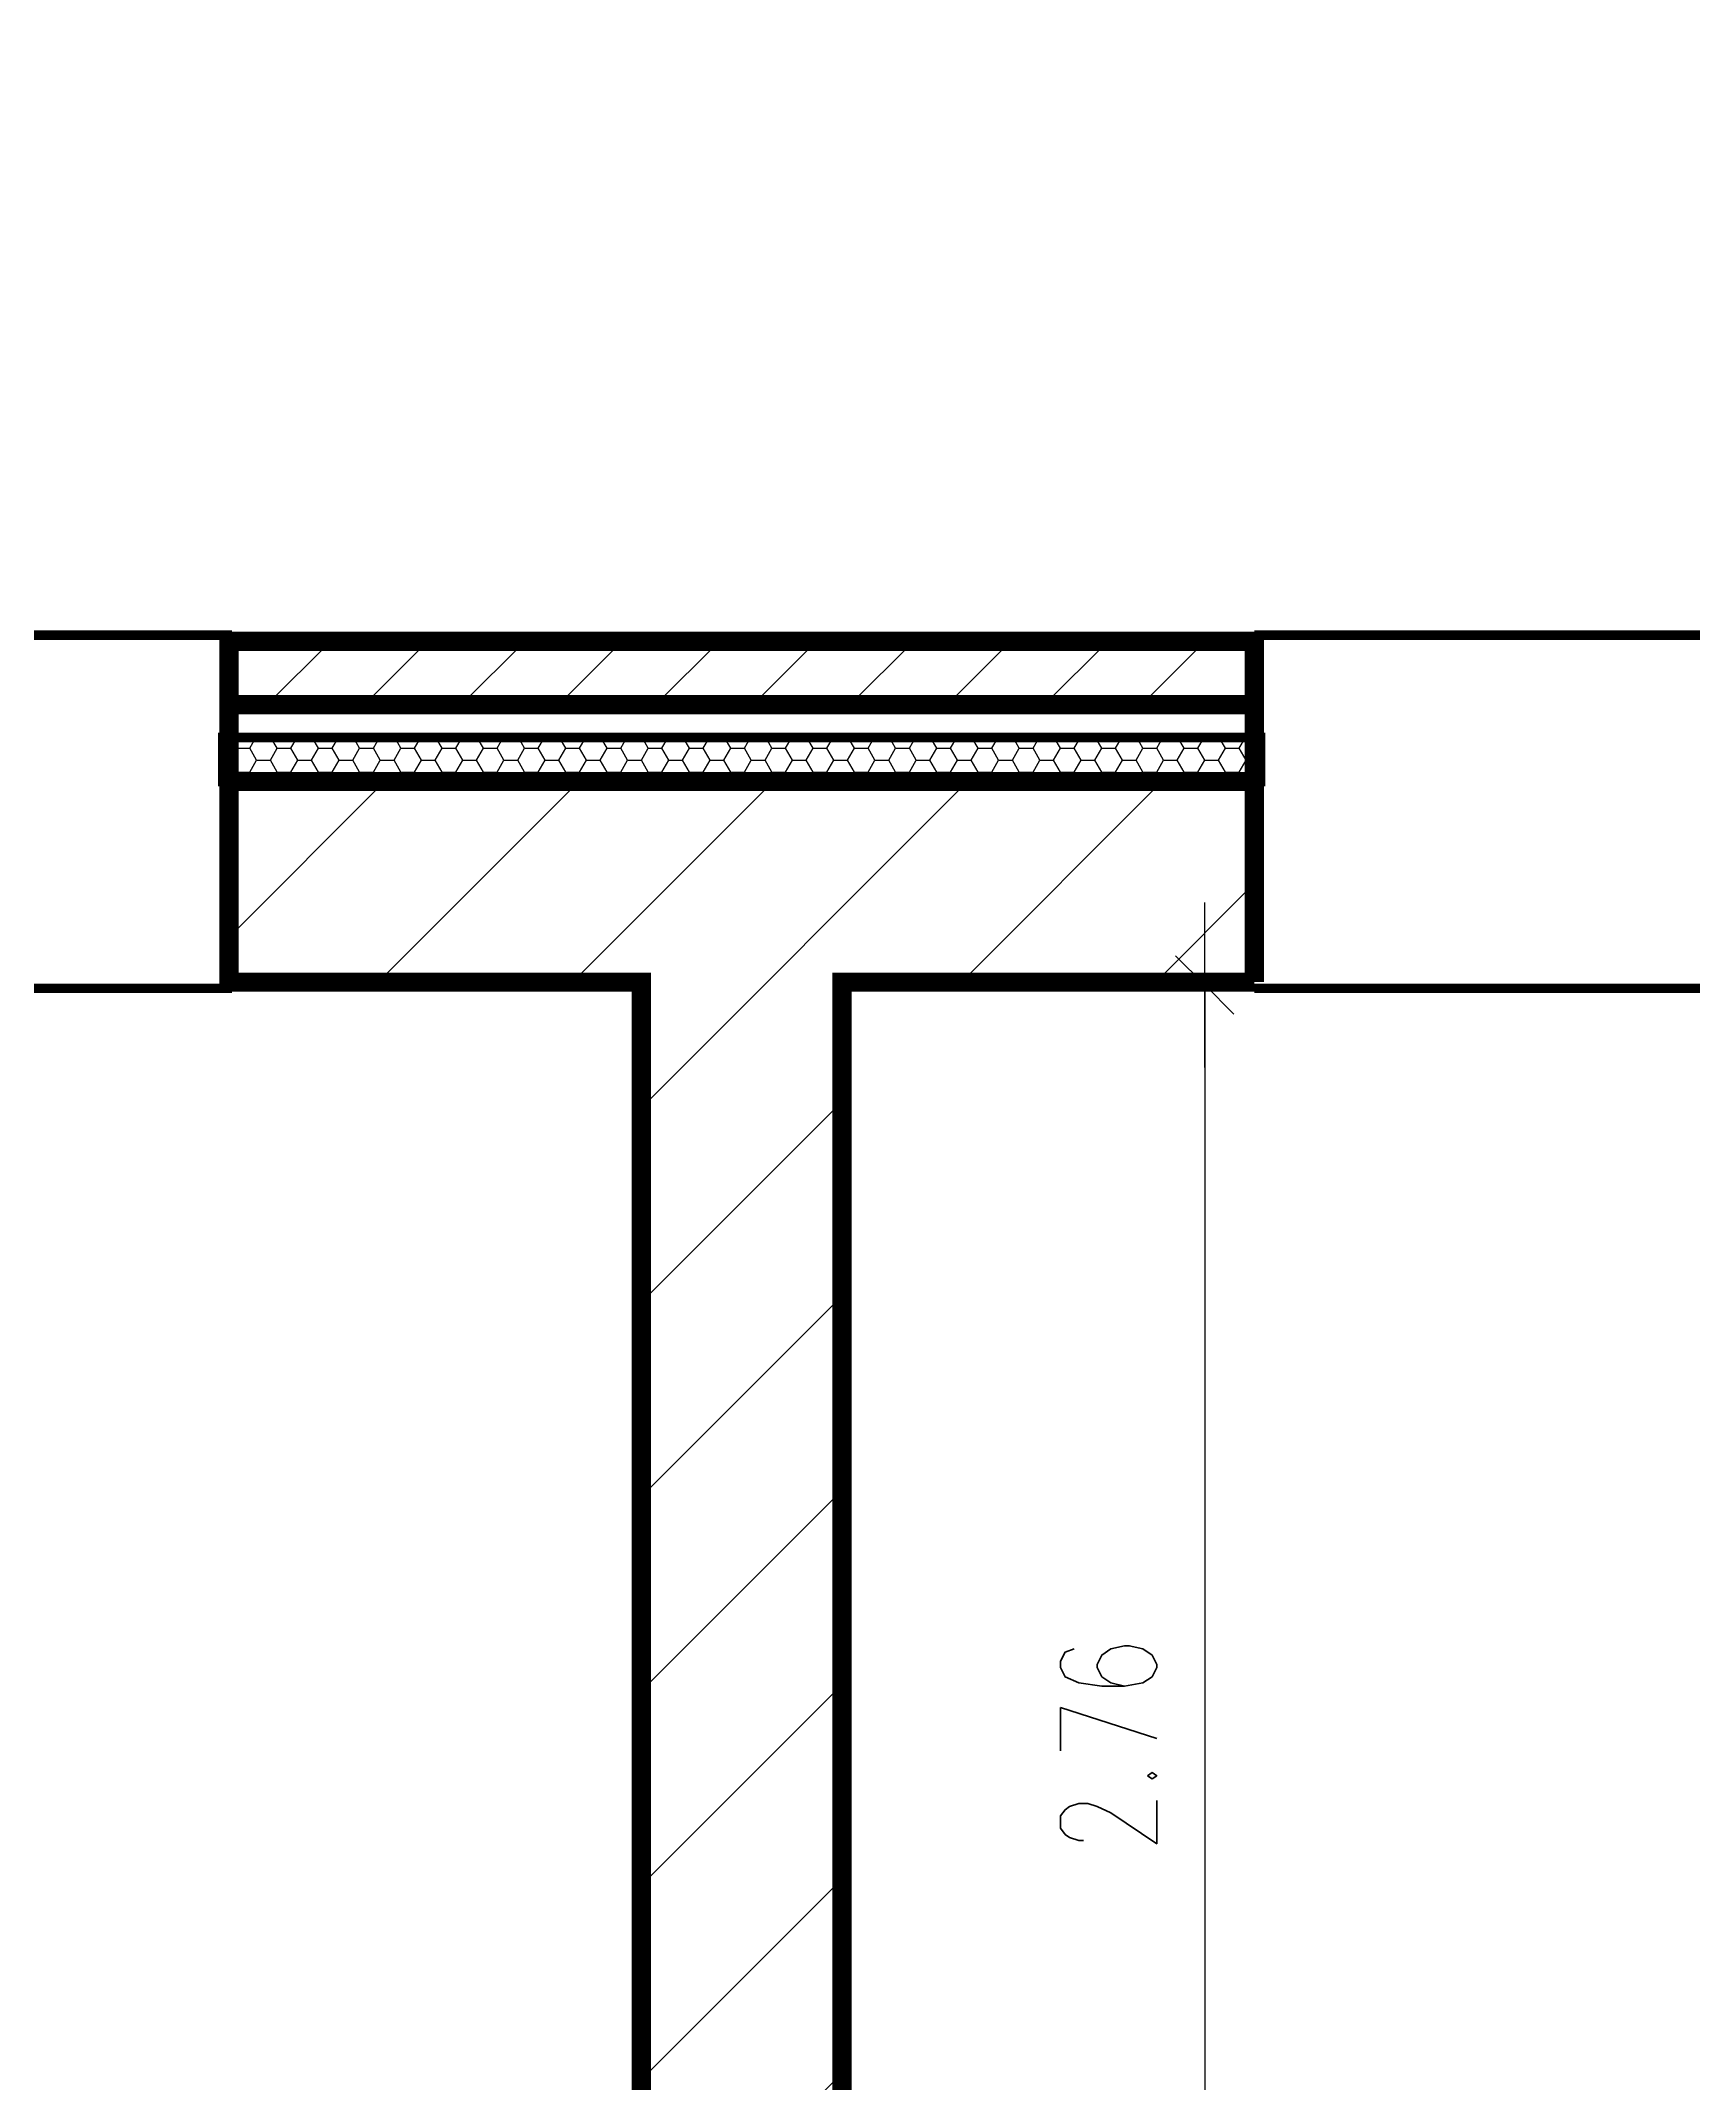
# Model space of a CAD drawing. Extents: x 0 to 42050, y 0 to 29700.
# Drawn here: x 16532 to 19538, y 19747 to 23463 of the extents above; entities that cross this region are included whole.
import ezdxf
from ezdxf.enums import TextEntityAlignment as Align

# ---------------------------------------------------------------- set-up
doc = ezdxf.new("R2010")
doc.units = 0
doc.header["$LTSCALE"] = 1000
doc.layers.get('0').update_dxf_attribs({"linetype": 'CONTINUOUS'})
doc.layers.get('DEFPOINTS').update_dxf_attribs({"linetype": 'CONTINUOUS'})
for name, color, linetype in [('BEMASSUNG', 3, 'CONTINUOUS'), ('DAEMMUNG', 6, 'CONTINUOUS'), ('FENSTER', 8, 'CONTINUOUS'), ('MAUERWERK', 7, 'CONTINUOUS'), ('SCHRAFFUR-DAEMMUNG', 6, 'CONTINUOUS'), ('SCHRAFFUR-VORMAUER', 7, 'CONTINUOUS'), ('VORSATZSCHALLE', 7, 'CONTINUOUS')]:
    doc.layers.add(name, color=color, linetype=linetype)
doc.styles.get("Standard").update_dxf_attribs({"font": 'TXT.SHX', "width": 0.75, "height": 175})
doc.styles.add('STANDART', font='TXT.SHX', dxfattribs={"width": 0.75, "height": 175})
doc.dimstyles.get("Standard").update_dxf_attribs({"dimtxt": 2.5, "dimasz": 2.5, "dimexe": 1.25, "dimexo": 0.625, "dimtad": 1, "dimcen": 2.5, "dimazin": 3, "dimtfac": 1, "dimtmove": 0, "dimatfit": 3})

# ---------------------------------------------------------------- blocks, each defined once
blk = doc.blocks.new('*X17')
at = {"color": 0}
for p, q in [((16875, 22362.436867), (16882.563133, 22370)), ((16944.339828, 22255), (17059.339828, 22370)), ((17121.116524, 22255), (17236.116524, 22370)), ((17297.893219, 22255), (17412.893219, 22370)), ((17474.669914, 22255), (17589.669914, 22370)), ((17651.446609, 22255), (17766.446609, 22370)), ((17828.223305, 22255), (17943.223305, 22370)), ((18005, 22255), (18120, 22370)), ((18181.776695, 22255), (18296.776695, 22370)), ((18358.553391, 22255), (18473.553391, 22370)), ((18535.330086, 22255), (18650.330086, 22370)), ((18712.106781, 22255), (18740, 22282.893219))]:
    blk.add_line(p, q, dxfattribs=at)
blk = doc.blocks.new('*X42')
at = {"color": 0}
for p, q in [((16887.499937, 22175.429115), (16876.200681, 22195)), ((16912.499985, 22175.42916), (16923.799215, 22195)), ((16962.499936, 22175.429115), (16951.20068, 22195)), ((16987.499985, 22175.42916), (16998.799215, 22195)), ((17037.499936, 22175.429115), (17026.20068, 22195)), ((17062.499985, 22175.42916), (17073.799215, 22195)), ((17112.499936, 22175.429114), (17101.20068, 22195)), ((17137.499985, 22175.42916), (17148.799214, 22195)), ((17187.499936, 22175.429114), (17176.200679, 22195)), ((17212.499984, 22175.42916), (17223.799214, 22195)), ((17262.499935, 22175.429114), (17251.200679, 22195)), ((17287.499984, 22175.429161), (17298.799214, 22195)), ((17337.499935, 22175.429114), (17326.200679, 22195)), ((17362.499984, 22175.429161), (17373.799213, 22195)), ((17412.499935, 22175.429114), (17401.200678, 22195)), ((17437.499984, 22175.429161), (17448.799213, 22195)), ((17487.499935, 22175.429114), (17476.200678, 22195)), ((17512.499983, 22175.429161), (17523.799213, 22195)), ((17562.499934, 22175.429114), (17551.200678, 22195)), ((17587.499983, 22175.429161), (17598.799212, 22195)), ((17637.499934, 22175.429113), (17626.200678, 22195)), ((17662.499983, 22175.429161), (17673.799212, 22195)), ((17712.499934, 22175.429113), (17701.200677, 22195)), ((17737.499983, 22175.429161), (17748.799212, 22195)), ((17787.499934, 22175.429113), (17776.200677, 22195)), ((17812.499982, 22175.429162), (17823.799211, 22195)), ((17862.499933, 22175.429113), (17851.200677, 22195)), ((17887.499982, 22175.429162), (17898.799211, 22195)), ((17937.499933, 22175.429113), (17926.200676, 22195)), ((17962.499982, 22175.429162), (17973.799211, 22195)), ((18012.499933, 22175.429113), (18001.200676, 22195)), ((18037.499982, 22175.429162), (18048.79921, 22195)), ((18087.499933, 22175.429113), (18076.200676, 22195)), ((18112.499981, 22175.429162), (18123.79921, 22195)), ((18162.499932, 22175.429112), (18151.200675, 22195)), ((18187.499981, 22175.429162), (18198.79921, 22195)), ((18237.499932, 22175.429112), (18226.200675, 22195)), ((18262.499981, 22175.429162), (18273.799209, 22195)), ((18312.499932, 22175.429112), (18301.200675, 22195)), ((18337.499981, 22175.429163), (18348.799209, 22195)), ((18387.499932, 22175.429112), (18376.200674, 22195)), ((18412.49998, 22175.429163), (18423.799209, 22195)), ((18462.499931, 22175.429112), (18451.200674, 22195)), ((18487.49998, 22175.429163), (18498.799208, 22195)), ((18537.499931, 22175.429112), (18526.200674, 22195)), ((18562.49998, 22175.429163), (18573.799208, 22195)), ((18612.499931, 22175.429112), (18601.200673, 22195)), ((18637.49998, 22175.429163), (18648.799208, 22195)), ((18687.499931, 22175.429111), (18676.200673, 22195)), ((18712.49998, 22175.429163), (18723.799207, 22195)), ((18751.25, 22194.914562), (18751.200673, 22195)), ((16863.75, 22153.77846), (16875, 22153.77846)), ((16887.499937, 22132.127845), (16874.999937, 22153.77848)), ((16874.999985, 22153.778525), (16887.499985, 22175.42916)), ((16887.5, 22175.429095), (16912.5, 22175.429095)), ((16924.999937, 22153.77848), (16912.499937, 22175.429115)), ((16912.499985, 22132.12789), (16924.999985, 22153.778525)), ((16925, 22153.77846), (16950, 22153.77846)), ((16962.499936, 22132.127845), (16949.999936, 22153.77848)), ((16949.999985, 22153.778525), (16962.499985, 22175.42916)), ((16962.5, 22175.429095), (16987.5, 22175.429095)), ((16999.999936, 22153.77848), (16987.499936, 22175.429115)), ((16987.499985, 22132.12789), (16999.999985, 22153.778525)), ((17000, 22153.77846), (17025, 22153.77846)), ((17037.499936, 22132.127844), (17024.999936, 22153.77848)), ((17024.999985, 22153.778525), (17037.499985, 22175.42916)), ((17037.5, 22175.429095), (17062.5, 22175.429095)), ((17074.999936, 22153.778479), (17062.499936, 22175.429115)), ((17062.499985, 22132.12789), (17074.999985, 22153.778525)), ((17075, 22153.77846), (17100, 22153.77846)), ((17112.499936, 22132.127844), (17099.999936, 22153.778479)), ((17099.999985, 22153.778525), (17112.499985, 22175.42916)), ((17112.5, 22175.429095), (17137.5, 22175.429095)), ((17149.999936, 22153.778479), (17137.499936, 22175.429114)), ((17137.499985, 22132.12789), (17149.999985, 22153.778525)), ((17150, 22153.77846), (17175, 22153.77846)), ((17187.499936, 22132.127844), (17174.999936, 22153.778479)), ((17174.999985, 22153.778525), (17187.499985, 22175.42916)), ((17187.5, 22175.429095), (17212.5, 22175.429095)), ((17224.999936, 22153.778479), (17212.499936, 22175.429114)), ((17212.499984, 22132.12789), (17224.999984, 22153.778525)), ((17225, 22153.77846), (17250, 22153.77846)), ((17262.499935, 22132.127844), (17249.999935, 22153.778479)), ((17249.999984, 22153.778525), (17262.499984, 22175.429161)), ((17262.5, 22175.429095), (17287.5, 22175.429095)), ((17299.999935, 22153.778479), (17287.499935, 22175.429114)), ((17287.499984, 22132.12789), (17299.999984, 22153.778526)), ((17300, 22153.77846), (17325, 22153.77846)), ((17337.499935, 22132.127844), (17324.999935, 22153.778479)), ((17324.999984, 22153.778526), (17337.499984, 22175.429161)), ((17337.5, 22175.429095), (17362.5, 22175.429095)), ((17374.999935, 22153.778479), (17362.499935, 22175.429114)), ((17362.499984, 22132.127891), (17374.999984, 22153.778526)), ((17375, 22153.77846), (17400, 22153.77846)), ((17412.499935, 22132.127844), (17399.999935, 22153.778479)), ((17399.999984, 22153.778526), (17412.499984, 22175.429161)), ((17412.5, 22175.429095), (17437.5, 22175.429095)), ((17449.999935, 22153.778479), (17437.499935, 22175.429114)), ((17437.499984, 22132.127891), (17449.999984, 22153.778526)), ((17450, 22153.77846), (17475, 22153.77846)), ((17487.499935, 22132.127844), (17474.999935, 22153.778479)), ((17474.999984, 22153.778526), (17487.499984, 22175.429161)), ((17487.5, 22175.429095), (17512.5, 22175.429095)), ((17524.999935, 22153.778479), (17512.499935, 22175.429114)), ((17512.499983, 22132.127891), (17524.999983, 22153.778526)), ((17525, 22153.77846), (17550, 22153.77846)), ((17562.499934, 22132.127843), (17549.999934, 22153.778479)), ((17549.999983, 22153.778526), (17562.499983, 22175.429161)), ((17562.5, 22175.429095), (17587.5, 22175.429095)), ((17599.999934, 22153.778478), (17587.499934, 22175.429114)), ((17587.499983, 22132.127891), (17599.999983, 22153.778526)), ((17600, 22153.77846), (17625, 22153.77846)), ((17637.499934, 22132.127843), (17624.999934, 22153.778478)), ((17624.999983, 22153.778526), (17637.499983, 22175.429161)), ((17637.5, 22175.429095), (17662.5, 22175.429095)), ((17674.999934, 22153.778478), (17662.499934, 22175.429113)), ((17662.499983, 22132.127891), (17674.999983, 22153.778526)), ((17675, 22153.77846), (17700, 22153.77846)), ((17712.499934, 22132.127843), (17699.999934, 22153.778478)), ((17699.999983, 22153.778526), (17712.499983, 22175.429161)), ((17712.5, 22175.429095), (17737.5, 22175.429095)), ((17749.999934, 22153.778478), (17737.499934, 22175.429113)), ((17737.499983, 22132.127891), (17749.999983, 22153.778526)), ((17750, 22153.77846), (17775, 22153.77846)), ((17787.499934, 22132.127843), (17774.999934, 22153.778478)), ((17774.999983, 22153.778526), (17787.499983, 22175.429162)), ((17787.5, 22175.429095), (17812.5, 22175.429095)), ((17824.999934, 22153.778478), (17812.499934, 22175.429113)), ((17812.499982, 22132.127891), (17824.999982, 22153.778527)), ((17825, 22153.77846), (17850, 22153.77846)), ((17862.499933, 22132.127843), (17849.999933, 22153.778478)), ((17849.999982, 22153.778527), (17862.499982, 22175.429162)), ((17862.5, 22175.429095), (17887.5, 22175.429095)), ((17899.999933, 22153.778478), (17887.499933, 22175.429113)), ((17887.499982, 22132.127892), (17899.999982, 22153.778527)), ((17900, 22153.77846), (17925, 22153.77846)), ((17937.499933, 22132.127843), (17924.999933, 22153.778478)), ((17924.999982, 22153.778527), (17937.499982, 22175.429162)), ((17937.5, 22175.429095), (17962.5, 22175.429095)), ((17974.999933, 22153.778478), (17962.499933, 22175.429113)), ((17962.499982, 22132.127892), (17974.999982, 22153.778527)), ((17975, 22153.77846), (18000, 22153.77846)), ((18012.499933, 22132.127843), (17999.999933, 22153.778478)), ((17999.999982, 22153.778527), (18012.499982, 22175.429162)), ((18012.5, 22175.429095), (18037.5, 22175.429095)), ((18049.999933, 22153.778478), (18037.499933, 22175.429113)), ((18037.499982, 22132.127892), (18049.999982, 22153.778527)), ((18050, 22153.77846), (18075, 22153.77846)), ((18087.499933, 22132.127842), (18074.999933, 22153.778478)), ((18074.999982, 22153.778527), (18087.499982, 22175.429162)), ((18087.5, 22175.429095), (18112.5, 22175.429095)), ((18124.999933, 22153.778477), (18112.499933, 22175.429113)), ((18112.499981, 22132.127892), (18124.999981, 22153.778527)), ((18125, 22153.77846), (18150, 22153.77846)), ((18162.499932, 22132.127842), (18149.999932, 22153.778477)), ((18149.999981, 22153.778527), (18162.499981, 22175.429162)), ((18162.5, 22175.429095), (18187.5, 22175.429095)), ((18199.999932, 22153.778477), (18187.499932, 22175.429112)), ((18187.499981, 22132.127892), (18199.999981, 22153.778527)), ((18200, 22153.77846), (18225, 22153.77846)), ((18237.499932, 22132.127842), (18224.999932, 22153.778477)), ((18224.999981, 22153.778527), (18237.499981, 22175.429162)), ((18237.5, 22175.429095), (18262.5, 22175.429095)), ((18274.999932, 22153.778477), (18262.499932, 22175.429112)), ((18262.499981, 22132.127892), (18274.999981, 22153.778527)), ((18275, 22153.77846), (18300, 22153.77846)), ((18312.499932, 22132.127842), (18299.999932, 22153.778477)), ((18299.999981, 22153.778527), (18312.499981, 22175.429163)), ((18312.5, 22175.429095), (18337.5, 22175.429095)), ((18349.999932, 22153.778477), (18337.499932, 22175.429112)), ((18337.499981, 22132.127892), (18349.999981, 22153.778528)), ((18350, 22153.77846), (18375, 22153.77846)), ((18387.499932, 22132.127842), (18374.999932, 22153.778477)), ((18374.999981, 22153.778528), (18387.499981, 22175.429163)), ((18387.5, 22175.429095), (18412.5, 22175.429095)), ((18424.999932, 22153.778477), (18412.499932, 22175.429112)), ((18412.49998, 22132.127893), (18424.99998, 22153.778528)), ((18425, 22153.77846), (18450, 22153.77846)), ((18462.499932, 22132.127842), (18449.999932, 22153.778477)), ((18449.99998, 22153.778528), (18462.49998, 22175.429163)), ((18462.5, 22175.429095), (18487.5, 22175.429095)), ((18499.999931, 22153.778477), (18487.499931, 22175.429112)), ((18487.49998, 22132.127893), (18499.99998, 22153.778528)), ((18500, 22153.77846), (18525, 22153.77846)), ((18537.499931, 22132.127842), (18524.999931, 22153.778477)), ((18524.99998, 22153.778528), (18537.49998, 22175.429163)), ((18537.5, 22175.429095), (18562.5, 22175.429095)), ((18574.999931, 22153.778477), (18562.499931, 22175.429112)), ((18562.49998, 22132.127893), (18574.99998, 22153.778528)), ((18575, 22153.77846), (18600, 22153.77846)), ((18612.499931, 22132.127841), (18599.999931, 22153.778477)), ((18599.99998, 22153.778528), (18612.49998, 22175.429163)), ((18612.5, 22175.429095), (18637.5, 22175.429095)), ((18649.999931, 22153.778476), (18637.499931, 22175.429112)), ((18637.49998, 22132.127893), (18649.99998, 22153.778528)), ((18650, 22153.77846), (18675, 22153.77846)), ((18687.499931, 22132.127841), (18674.999931, 22153.778476)), ((18674.99998, 22153.778528), (18687.49998, 22175.429163)), ((18687.5, 22175.429095), (18712.5, 22175.429095)), ((18724.999931, 22153.778476), (18712.499931, 22175.429111)), ((18712.499979, 22132.127893), (18724.999979, 22153.778528)), ((18725, 22153.77846), (18750, 22153.77846)), ((18751.25, 22151.613292), (18749.999931, 22153.778476)), ((18749.999979, 22153.778528), (18751.25, 22155.943628)), ((16877.611194, 22115), (16887.499985, 22132.12789)), ((16887.5, 22132.127825), (16912.5, 22132.127825)), ((16922.388702, 22115), (16912.499937, 22132.127845)), ((16952.611193, 22115), (16962.499985, 22132.12789)), ((16962.5, 22132.127825), (16987.5, 22132.127825)), ((16997.388702, 22115), (16987.499936, 22132.127845)), ((17027.611193, 22115), (17037.499985, 22132.12789)), ((17037.5, 22132.127825), (17062.5, 22132.127825)), ((17072.388702, 22115), (17062.499936, 22132.127844)), ((17102.611193, 22115), (17112.499985, 22132.12789)), ((17112.5, 22132.127825), (17137.5, 22132.127825)), ((17147.388701, 22115), (17137.499936, 22132.127844)), ((17177.611192, 22115), (17187.499984, 22132.12789)), ((17187.5, 22132.127825), (17212.5, 22132.127825)), ((17222.388701, 22115), (17212.499936, 22132.127844)), ((17252.611192, 22115), (17262.499984, 22132.12789)), ((17262.5, 22132.127825), (17287.5, 22132.127825)), ((17297.388701, 22115), (17287.499935, 22132.127844)), ((17327.611192, 22115), (17337.499984, 22132.127891)), ((17337.5, 22132.127825), (17362.5, 22132.127825)), ((17372.3887, 22115), (17362.499935, 22132.127844)), ((17402.611191, 22115), (17412.499984, 22132.127891)), ((17412.5, 22132.127825), (17437.5, 22132.127825)), ((17447.3887, 22115), (17437.499935, 22132.127844)), ((17477.611191, 22115), (17487.499983, 22132.127891)), ((17487.5, 22132.127825), (17512.5, 22132.127825)), ((17522.3887, 22115), (17512.499935, 22132.127844)), ((17552.611191, 22115), (17562.499983, 22132.127891)), ((17562.5, 22132.127825), (17587.5, 22132.127825)), ((17597.388699, 22115), (17587.499934, 22132.127843)), ((17627.61119, 22115), (17637.499983, 22132.127891)), ((17637.5, 22132.127825), (17662.5, 22132.127825)), ((17672.388699, 22115), (17662.499934, 22132.127843)), ((17702.61119, 22115), (17712.499983, 22132.127891)), ((17712.5, 22132.127825), (17737.5, 22132.127825)), ((17747.388699, 22115), (17737.499934, 22132.127843)), ((17777.61119, 22115), (17787.499982, 22132.127891)), ((17787.5, 22132.127825), (17812.5, 22132.127825)), ((17822.388698, 22115), (17812.499934, 22132.127843)), ((17852.611189, 22115), (17862.499982, 22132.127892)), ((17862.5, 22132.127825), (17887.5, 22132.127825)), ((17897.388698, 22115), (17887.499933, 22132.127843)), ((17927.611189, 22115), (17937.499982, 22132.127892)), ((17937.5, 22132.127825), (17962.5, 22132.127825)), ((17972.388698, 22115), (17962.499933, 22132.127843)), ((18002.611189, 22115), (18012.499982, 22132.127892)), ((18012.5, 22132.127825), (18037.5, 22132.127825)), ((18047.388697, 22115), (18037.499933, 22132.127843)), ((18077.611188, 22115), (18087.499981, 22132.127892)), ((18087.5, 22132.127825), (18112.5, 22132.127825)), ((18122.388697, 22115), (18112.499933, 22132.127842)), ((18152.611188, 22115), (18162.499981, 22132.127892)), ((18162.5, 22132.127825), (18187.5, 22132.127825)), ((18197.388697, 22115), (18187.499932, 22132.127842)), ((18227.611188, 22115), (18237.499981, 22132.127892)), ((18237.5, 22132.127825), (18262.5, 22132.127825)), ((18272.388696, 22115), (18262.499932, 22132.127842)), ((18302.611187, 22115), (18312.499981, 22132.127892)), ((18312.5, 22132.127825), (18337.5, 22132.127825)), ((18347.388696, 22115), (18337.499932, 22132.127842)), ((18377.611187, 22115), (18387.49998, 22132.127893)), ((18387.5, 22132.127825), (18412.5, 22132.127825)), ((18422.388696, 22115), (18412.499932, 22132.127842)), ((18452.611187, 22115), (18462.49998, 22132.127893)), ((18462.5, 22132.127825), (18487.5, 22132.127825)), ((18497.388695, 22115), (18487.499931, 22132.127842)), ((18527.611186, 22115), (18537.49998, 22132.127893)), ((18537.5, 22132.127825), (18562.5, 22132.127825)), ((18572.388695, 22115), (18562.499931, 22132.127842)), ((18602.611186, 22115), (18612.49998, 22132.127893)), ((18612.5, 22132.127825), (18637.5, 22132.127825)), ((18647.388695, 22115), (18637.499931, 22132.127841)), ((18677.611186, 22115), (18687.49998, 22132.127893)), ((18687.5, 22132.127825), (18712.5, 22132.127825)), ((18722.388694, 22115), (18712.499931, 22132.127841))]:
    blk.add_line(p, q, dxfattribs=at)
blk = doc.blocks.new('MASSHILFSLINIE')
for points in [[(0, -350), (0, 350)], [(0, 0), (53.033009, 53.033009)], [(-150, 0), (150, 0)], [(0, 0), (-53.033009, -53.033009)]]:
    blk.add_lwpolyline(points)
blk = doc.blocks.new('*D83')
at = {"color": 0, "linetype": 'BYBLOCK'}
blk.add_line((15861, 24615), (16874, 24615), dxfattribs=at)
at = {"layer": 'DEFPOINTS', "color": 0, "linetype": 'BYBLOCK'}
for p in [(16875, 24615), (15860, 22105), (16875, 22105)]:
    blk.add_point(p, dxfattribs=at)
at = {"color": 0, "linetype": 'BYBLOCK', "rotation": 180}
blk.add_blockref('MASSHILFSLINIE', (15860, 24615), dxfattribs=at)
at = {"color": 0, "linetype": 'BYBLOCK'}
blk.add_blockref('MASSHILFSLINIE', (16875, 24615), dxfattribs=at)
at = {"color": 0, "linetype": 'BYBLOCK', "width": 0.75}
blk.add_text('1.01', height=175, dxfattribs=at).set_placement((16367.5, 24790), align=Align.MIDDLE_CENTER)
blk = doc.blocks.new('*D82')
at = {"color": 0, "linetype": 'BYBLOCK'}
blk.add_line((16876, 24615), (18734, 24615), dxfattribs=at)
at = {"layer": 'DEFPOINTS', "color": 0, "linetype": 'BYBLOCK'}
for p in [(18735, 24615), (16875, 22105), (18735, 22105)]:
    blk.add_point(p, dxfattribs=at)
at = {"color": 0, "linetype": 'BYBLOCK', "rotation": 180}
blk.add_blockref('MASSHILFSLINIE', (16875, 24615), dxfattribs=at)
at = {"color": 0, "linetype": 'BYBLOCK'}
blk.add_blockref('MASSHILFSLINIE', (18735, 24615), dxfattribs=at)
at = {"color": 0, "linetype": 'BYBLOCK', "width": 0.75}
blk.add_text('1.86', height=175, dxfattribs=at).set_placement((17805, 24790), align=Align.MIDDLE_CENTER)
blk = doc.blocks.new('*D81')
at = {"color": 0, "linetype": 'BYBLOCK'}
blk.add_line((18736, 24615), (19749, 24615), dxfattribs=at)
at = {"layer": 'DEFPOINTS', "color": 0, "linetype": 'BYBLOCK'}
for p in [(19750, 24615), (19750, 22115), (18735, 22105)]:
    blk.add_point(p, dxfattribs=at)
at = {"color": 0, "linetype": 'BYBLOCK', "rotation": 180}
blk.add_blockref('MASSHILFSLINIE', (18735, 24615), dxfattribs=at)
at = {"color": 0, "linetype": 'BYBLOCK'}
blk.add_blockref('MASSHILFSLINIE', (19750, 24615), dxfattribs=at)
at = {"color": 0, "linetype": 'BYBLOCK', "width": 0.75}
blk.add_text('1.01', height=175, dxfattribs=at).set_placement((19242.5, 24790), align=Align.MIDDLE_CENTER)
blk = doc.blocks.new('*D73')
at = {"color": 0, "linetype": 'BYBLOCK'}
blk.add_line((15241, 25315), (17614, 25315), dxfattribs=at)
at = {"layer": 'DEFPOINTS', "color": 0, "linetype": 'BYBLOCK'}
for p in [(17615, 25315), (15240, 21750), (17615, 21735)]:
    blk.add_point(p, dxfattribs=at)
at = {"color": 0, "linetype": 'BYBLOCK', "rotation": 180}
blk.add_blockref('MASSHILFSLINIE', (15240, 25315), dxfattribs=at)
at = {"color": 0, "linetype": 'BYBLOCK'}
blk.add_blockref('MASSHILFSLINIE', (17615, 25315), dxfattribs=at)
at = {"color": 0, "linetype": 'BYBLOCK', "width": 0.75}
blk.add_text('2.38', height=175, dxfattribs=at).set_placement((16427.5, 25490), align=Align.MIDDLE_CENTER)
blk = doc.blocks.new('*D74')
at = {"color": 0, "linetype": 'BYBLOCK'}
blk.add_line((17616, 25315), (17994, 25315), dxfattribs=at)
at = {"layer": 'DEFPOINTS', "color": 0, "linetype": 'BYBLOCK'}
for p in [(17995, 25315), (17995, 21745), (17615, 21735)]:
    blk.add_point(p, dxfattribs=at)
at = {"color": 0, "linetype": 'BYBLOCK', "rotation": 180}
blk.add_blockref('MASSHILFSLINIE', (17615, 25315), dxfattribs=at)
at = {"color": 0, "linetype": 'BYBLOCK'}
blk.add_blockref('MASSHILFSLINIE', (17995, 25315), dxfattribs=at)
at = {"color": 0, "linetype": 'BYBLOCK', "width": 0.75}
blk.add_text('36', height=175, dxfattribs=at).set_placement((17805, 25490), align=Align.MIDDLE_CENTER)
blk = doc.blocks.new('*D75')
at = {"color": 0, "linetype": 'BYBLOCK'}
blk.add_line((17996, 25315), (22499, 25315), dxfattribs=at)
at = {"layer": 'DEFPOINTS', "color": 0, "linetype": 'BYBLOCK'}
for p in [(22500, 25315), (17995, 21745), (22500, 21750)]:
    blk.add_point(p, dxfattribs=at)
at = {"color": 0, "linetype": 'BYBLOCK', "rotation": 180}
blk.add_blockref('MASSHILFSLINIE', (17995, 25315), dxfattribs=at)
at = {"color": 0, "linetype": 'BYBLOCK'}
blk.add_blockref('MASSHILFSLINIE', (22500, 25315), dxfattribs=at)
at = {"color": 0, "linetype": 'BYBLOCK', "width": 0.75}
blk.add_text('4.51', height=175, dxfattribs=at).set_placement((20247.5, 25490), align=Align.MIDDLE_CENTER)
blk = doc.blocks.new('*D67')
at = {"color": 0, "linetype": 'BYBLOCK'}
blk.add_line((5001, 26015), (26739, 26015), dxfattribs=at)
at = {"layer": 'DEFPOINTS', "color": 0, "linetype": 'BYBLOCK'}
for p in [(26740, 26015), (5000, 22115), (26740, 22115)]:
    blk.add_point(p, dxfattribs=at)
at = {"color": 0, "linetype": 'BYBLOCK', "rotation": 180}
blk.add_blockref('MASSHILFSLINIE', (5000, 26015), dxfattribs=at)
at = {"color": 0, "linetype": 'BYBLOCK'}
blk.add_blockref('MASSHILFSLINIE', (26740, 26015), dxfattribs=at)
at = {"color": 0, "linetype": 'BYBLOCK', "width": 0.75}
blk.add_text('21.74', height=175, dxfattribs=at).set_placement((15870, 26190), align=Align.MIDDLE_CENTER)
blk = doc.blocks.new('*D137')
at = {"color": 0, "linetype": 'BYBLOCK'}
blk.add_line((18650, 21744), (18650, 18981), dxfattribs=at)
at = {"layer": 'DEFPOINTS', "color": 0, "linetype": 'BYBLOCK'}
for p in [(17990, 21745), (17990, 18980), (18650, 18980)]:
    blk.add_point(p, dxfattribs=at)
at = {"color": 0, "linetype": 'BYBLOCK'}
for p, rotation in [((18650, 21745), 90), ((18650, 18980), 270)]:
    blk.add_blockref('MASSHILFSLINIE', p, dxfattribs=dict(at, rotation=rotation))
at = {"color": 0, "linetype": 'BYBLOCK', "style": 'STANDART', "width": 0.75}
blk.add_text('2.76', height=175, rotation=90, dxfattribs=at).set_placement((18475, 20362.5), align=Align.MIDDLE_CENTER)

msp = doc.modelspace()

# ---------------------------------------------------------------- linework, layer by layer
at = {"color": 0}
for p, q in [((16875, 21832.106781), (17157.893219, 22115)), ((17146.446609, 21750), (17511.446609, 22115)), ((17500, 21750), (17865, 22115)), ((17625, 21521.446609), (18218.553391, 22115)), ((18207.106781, 21750), (18572.106781, 22115)), ((18560.660172, 21750), (18740, 21929.339828)), ((17625, 21167.893219), (17990, 21532.893219)), ((17625, 20814.339828), (17990, 21179.339828)), ((17625, 20460.786438), (17990, 20825.786438)), ((17625, 20107.233047), (17990, 20472.233047)), ((17625, 19753.679656), (17990, 20118.679656)), ((17625, 19400.126266), (17990, 19765.126266))]:
    msp.add_line(p, q, dxfattribs=at)
at = {"layer": 'DAEMMUNG', "const_width": 17.5}
msp.add_lwpolyline([(16863.75, 22115), (16863.75, 22195), (18751.25, 22195), (18751.25, 22115)], close=True, dxfattribs=at)
at = {"layer": 'FENSTER'}
for points, const_width in [([(15865, 22381.251394), (16880, 22381.251394)], 17.5), ([(18740, 22381.306986), (19750, 22381.306986)], 17.5), ([(16875, 22253.739829), (16875, 22090)], 35), ([(18740, 22095), (18740, 22260.16654)], 35), ([(15865, 21738.749579), (16880, 21738.749579)], 17.5), ([(18740, 21738.72851), (19750, 21738.72851)], 17.5)]:
    msp.add_lwpolyline(points, dxfattribs=dict(at, const_width=const_width))
at = {"layer": 'MAUERWERK', "const_width": 35}
for points in [[(18740, 21750), (18740, 22115), (16875, 22115), (16875, 21750), (17625, 21750), (17625, 18990)], [(17990, 18990), (17990, 21750), (18740, 21750)]]:
    msp.add_lwpolyline(points, dxfattribs=at)
at = {"layer": 'VORSATZSCHALLE', "const_width": 35}
msp.add_lwpolyline([(16875, 22255), (16875, 22370), (18740, 22370), (18740, 22255)], close=True, dxfattribs=at)

# ---------------------------------------------------------------- block references
at = {"layer": 'SCHRAFFUR-DAEMMUNG'}
msp.add_blockref('*X42', (0, 0), dxfattribs=at)
at = {"layer": 'SCHRAFFUR-VORMAUER'}
msp.add_blockref('*X17', (0, 0), dxfattribs=at)

# ---------------------------------------------------------------- dimensions: what is measured, and where the dimension line sits
at = {"layer": 'BEMASSUNG'}
for base, p1, p2, text, picture, middle in [((26740, 26015), (5000, 22115), (26740, 22115), '21.74', '*D67', (15870, 26190)), ((17615, 25315), (15240, 21750), (17615, 21735), '2.38', '*D73', (16427.5, 25490)), ((17995, 25315), (17615, 21735), (17995, 21745), '36', '*D74', (17805, 25490)), ((22500, 25315), (17995, 21745), (22500, 21750), '4.51', '*D75', (20247.5, 25490)), ((16875, 24615), (15860, 22105), (16875, 22105), '1.01', '*D83', (16367.5, 24790)), ((18735, 24615), (16875, 22105), (18735, 22105), '1.86', '*D82', (17805, 24790)), ((19750, 24615), (18735, 22105), (19750, 22115), '1.01', '*D81', (19242.5, 24790))]:
    dim = msp.add_linear_dim(base=base, p1=p1, p2=p2, text=text, dimstyle='Standard', dxfattribs=at)
    dim.commit()
    dim.dimension.update_dxf_attribs({"geometry": picture, "text_midpoint": middle})
dim = msp.add_linear_dim(base=(18650, 18980), p1=(17990, 21745), p2=(17990, 18980), angle=90, text='2.76', dimstyle='Standard', dxfattribs=at)
dim.commit()
dim.dimension.update_dxf_attribs({"geometry": '*D137', "text_midpoint": (18475, 20362.5)})

doc.saveas('drawing.dxf')
